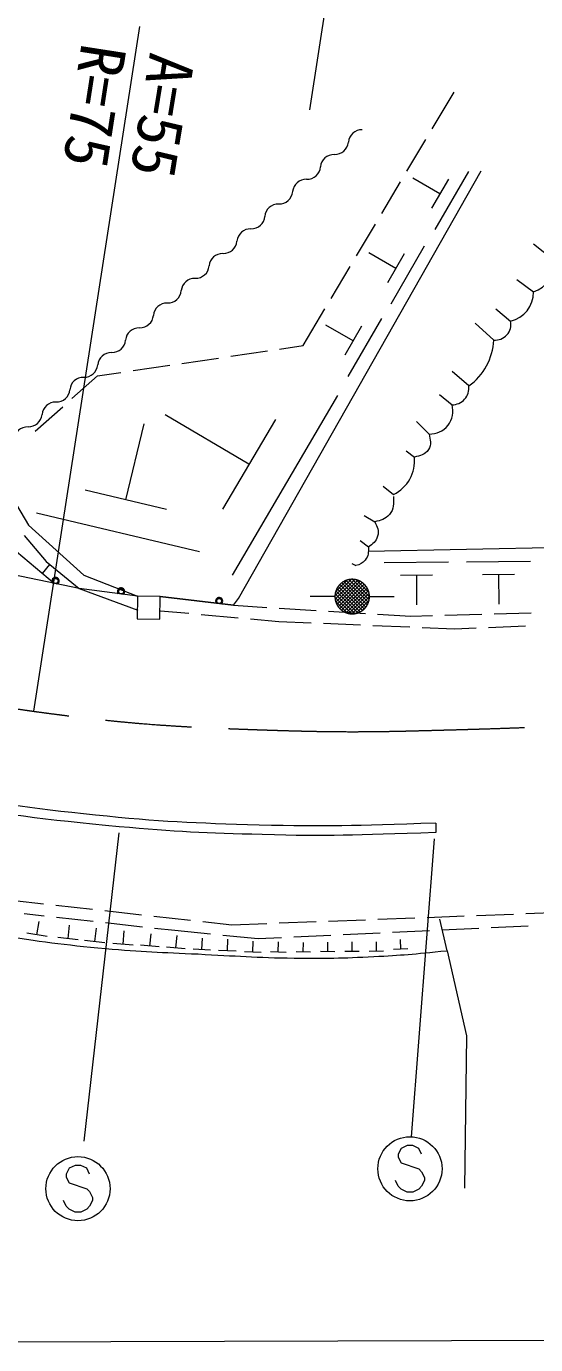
# Model space of a CAD drawing. Units: millimetres, scale not verified. Extents: x 40000 to 680000, y 20000 to 380000.
# Drawn here: x 184621 to 205260, y 231632 to 285056 of the extents above; entities that cross this region are included whole.
import ezdxf
from ezdxf.enums import TextEntityAlignment as Align

# ---------------------------------------------------------------- set-up
doc = ezdxf.new("R2010")
doc.units = ezdxf.units.MM
doc.header["$LTSCALE"] = 1000
doc.linetypes.add('CHAIN', pattern=[18.5, 12, -1.5, 3.5, -1.5])
for name, color, linetype, lineweight in [('M-BGD', 7, 'Continuous', 13), ('M-BMK', 2, 'CHAIN', 13), ('M-BMK-SRVR', 3, 'Continuous', 13), ('M-STR-HTXT', 7, 'Continuous', 13), ('M-STR-STRC', 7, 'Continuous', 13), ('M-STR-STRD', 7, 'Continuous', 13)]:
    doc.layers.add(name, color=color, linetype=linetype, lineweight=lineweight)
doc.styles.add('ＭＳ ゴシック', font='')
doc.styles.get('ＭＳ ゴシック').set_extended_font_data('MS Gothic')

msp = doc.modelspace()

# ---------------------------------------------------------------- linework, layer by layer
at = {"layer": 'M-BGD'}
for p, q in [((201067, 280907), (201953, 282394)), ((200044, 279188), (200811, 280477)), ((193212, 261870), (203057, 279203)), ((201383, 278272), (200285, 278908)), ((202534, 279177), (201173, 276823)), ((199020, 277470), (199788, 278759)), ((201723, 278861), (201043, 277684)), ((197997, 275752), (198764, 277041)), ((205174, 276239), (206020, 275562)), ((199594, 275245), (198496, 275881)), ((199934, 275834), (199254, 274657)), ((200745, 276151), (199385, 273796)), ((196973, 274033), (197741, 275322)), ((204496, 274800), (205174, 274292)), ((195832, 272116), (196718, 273604)), ((203650, 273615), (204242, 273107)), ((199012, 273220), (197652, 270865)), ((202803, 273022), (203565, 272345)), ((197861, 272314), (196763, 272950)), ((198201, 272903), (197521, 271726)), ((194883, 271977), (195832, 272116)), ((190926, 271396), (192410, 271614)), ((192904, 271687), (194389, 271905)), ((186467, 269973), (187504, 270894)), ((187504, 270894), (188452, 271033)), ((188947, 271106), (190431, 271324)), ((202549, 270482), (201872, 271075)), ((197235, 270092), (192961, 262814)), ((201364, 270143), (201872, 269720)), ((184972, 268645), (186093, 269641)), ((193642, 267308), (190248, 269306)), ((188651, 265864), (189390, 268946)), ((194711, 269127), (192574, 265488)), ((200432, 269043), (200940, 268535)), ((179094, 268075), (185764, 262478)), ((200009, 267857), (200348, 267603)), ((183542, 266792), (184710, 264838)), ((190302, 265470), (187000, 266258)), ((199078, 266418), (199501, 266079)), ((191638, 263755), (185034, 265332)), ((198316, 265233), (198739, 264979)), ((184710, 264838), (186951, 262821)), ((184527, 264417), (185417, 263373)), ((198146, 264217), (198485, 263963)), ((198478, 263784), (215243, 264137)), ((202452, 263359), (205051, 263381)), ((186762, 262268), (181706, 263333)), ((185279, 262885), (185578, 263241)), ((185417, 263373), (186762, 262268)), ((197808, 263285), (197977, 263201)), ((199124, 263331), (201723, 263353)), ((203106, 262845), (204405, 262855)), ((203756, 262850), (203765, 261637)), ((186951, 262821), (189124, 261961)), ((197126, 261972), (197801, 262647)), ((197134, 261839), (197934, 262639)), ((197153, 262140), (197633, 262620)), ((197162, 261725), (198048, 262611)), ((197204, 261625), (198147, 262569)), ((197258, 261538), (198235, 262515)), ((198238, 261382), (197260, 262360)), ((197322, 261461), (198312, 262451)), ((198315, 261446), (197325, 262436)), ((197396, 261394), (198379, 262376)), ((198381, 261521), (197400, 262503)), ((198437, 261607), (197485, 262559)), ((198482, 261704), (197582, 262603)), ((198513, 261814), (197692, 262634)), ((198525, 261943), (197821, 262647)), ((198508, 262101), (197980, 262630)), ((198390, 262362), (198240, 262511)), ((199778, 262817), (201078, 262828)), ((200428, 262822), (200437, 261610)), ((186762, 262268), (189134, 261400)), ((190043, 261948), (193018, 261593)), ((193018, 261593), (193212, 261870)), ((197125, 261947), (196125, 261947)), ((197807, 261247), (197126, 261928)), ((197939, 261256), (197135, 262061)), ((198052, 261285), (197163, 262174)), ((198151, 261327), (197206, 262273)), ((197481, 261338), (198435, 262291)), ((197578, 261292), (198480, 262195)), ((197688, 261261), (198512, 262085)), ((197815, 261247), (198525, 261957)), ((197972, 261263), (198510, 261800)), ((198525, 261947), (199525, 261947)), ((190061, 261375), (191211, 261272)), ((193018, 261593), (194365, 261511)), ((194864, 261480), (196361, 261388)), ((196860, 261357), (198358, 261265)), ((197641, 261272), (197150, 261762)), ((198220, 261369), (198404, 261553)), ((203574, 261248), (205073, 261291)), ((191709, 261227), (193203, 261092)), ((193701, 261047), (194851, 260944)), ((194851, 260944), (196164, 260888)), ((196663, 260866), (198162, 260803)), ((198662, 260781), (200160, 260718)), ((198857, 261235), (200204, 261152)), ((200204, 261152), (201075, 261177)), ((201575, 261191), (203074, 261234)), ((203346, 260698), (204845, 260761)), ((200660, 260696), (201973, 260640)), ((201973, 260640), (202847, 260677)), ((184137, 249628), (185313, 249497)), ((184528, 249102), (185346, 249011)), ((185810, 249442), (187300, 249275)), ((185843, 248956), (187334, 248790)), ((187797, 249220), (189288, 249054)), ((189785, 248998), (191276, 248832)), ((200861, 248948), (202360, 249005)), ((202860, 249025), (204359, 249082)), ((204859, 249101), (206276, 249155)), ((185051, 248237), (185139, 248779)), ((186309, 248089), (186374, 248635)), ((187391, 247964), (187458, 248509)), ((187831, 248735), (189321, 248569)), ((189818, 248514), (190636, 248423)), ((190636, 248423), (192080, 248280)), ((191773, 248776), (192948, 248645)), ((192948, 248645), (194366, 248700)), ((194866, 248719), (196365, 248776)), ((196864, 248795), (198363, 248852)), ((198863, 248872), (200362, 248929)), ((201675, 247597), (201383, 248878)), ((201458, 248440), (202956, 248511)), ((203455, 248535), (204954, 248606)), ((185458, 248171), (184644, 248302)), ((186718, 248041), (185899, 248138)), ((187800, 247914), (186981, 248014)), ((188949, 247819), (188127, 247892)), ((188538, 247855), (188587, 248403)), ((189627, 247782), (189672, 248282)), ((190681, 247711), (190726, 248212)), ((191735, 247641), (191757, 248111)), ((192577, 248231), (194021, 248088)), ((192766, 247587), (192788, 248058)), ((193797, 247533), (193819, 247983)), ((194021, 248088), (194965, 248132)), ((194831, 247535), (194843, 247955)), ((195464, 248156), (196963, 248227)), ((195843, 247544), (195854, 247933)), ((196832, 247554), (196843, 247942)), ((197462, 248251), (198960, 248322)), ((197820, 247563), (197821, 247952)), ((198808, 247573), (198805, 247961)), ((199460, 248346), (200958, 248417)), ((199791, 247661), (199777, 248050)), ((190002, 247748), (189252, 247815)), ((191056, 247678), (190305, 247744)), ((192088, 247624), (191382, 247657)), ((193119, 247571), (192413, 247604)), ((194134, 247518), (193460, 247549)), ((195146, 247527), (194516, 247544)), ((196135, 247536), (195552, 247552)), ((197123, 247546), (196540, 247561)), ((198112, 247563), (197529, 247563)), ((199100, 247575), (198517, 247570)), ((200082, 247672), (199500, 247651)), ((201675, 247597), (202464, 244151)), ((202464, 244151), (202380, 237970))]:
    msp.add_line(p, q, dxfattribs=at)
for points in [[(198525, 261947), (198525, 261959), (198525, 261972), (198524, 261984), (198524, 261996), (198523, 262008), (198522, 262021), (198520, 262033), (198519, 262045), (198517, 262057), (198515, 262069), (198512, 262081), (198510, 262093), (198507, 262105), (198505, 262117), (198501, 262129), (198498, 262141), (198495, 262152), (198491, 262164), (198487, 262176), (198483, 262187), (198479, 262199), (198474, 262210), (198469, 262221), (198465, 262233), (198459, 262244), (198454, 262255), (198449, 262266), (198443, 262277), (198437, 262287), (198431, 262298), (198425, 262309), (198418, 262319), (198412, 262329), (198405, 262340), (198398, 262350), (198391, 262360), (198384, 262369), (198376, 262379), (198369, 262389), (198361, 262398), (198353, 262407), (198345, 262417), (198336, 262426), (198328, 262434), (198319, 262443), (198311, 262452), (198302, 262460), (198293, 262468), (198283, 262477), (198274, 262484), (198265, 262492), (198255, 262500), (198245, 262507), (198235, 262515), (198225, 262522), (198215, 262529), (198205, 262535), (198195, 262542), (198184, 262548), (198174, 262554), (198163, 262560), (198152, 262566), (198141, 262572), (198130, 262577), (198119, 262582), (198108, 262588), (198097, 262592), (198086, 262597), (198074, 262601), (198063, 262606), (198051, 262610), (198039, 262614), (198028, 262617), (198016, 262621), (198004, 262624), (197992, 262627), (197980, 262630), (197968, 262632), (197956, 262635), (197944, 262637), (197932, 262639), (197920, 262641), (197908, 262642), (197896, 262644), (197884, 262645), (197871, 262646), (197859, 262646), (197847, 262647), (197835, 262647), (197822, 262647), (197810, 262647), (197798, 262647), (197786, 262646), (197773, 262645), (197761, 262644), (197749, 262643), (197737, 262641), (197725, 262640), (197713, 262638), (197701, 262636), (197688, 262634), (197676, 262631), (197665, 262628), (197653, 262625), (197641, 262622), (197629, 262619), (197617, 262615), (197606, 262612), (197594, 262608), (197583, 262604), (197571, 262599), (197560, 262595), (197548, 262590), (197537, 262585), (197526, 262580), (197515, 262575), (197504, 262569), (197493, 262563), (197483, 262557), (197472, 262551), (197461, 262545), (197451, 262539), (197441, 262532), (197431, 262525), (197420, 262518), (197411, 262511), (197401, 262504), (197391, 262496), (197382, 262488), (197372, 262481), (197363, 262472), (197354, 262464), (197345, 262456), (197336, 262447), (197327, 262439), (197319, 262430), (197310, 262421), (197302, 262412), (197294, 262403), (197286, 262393), (197278, 262384), (197271, 262374), (197263, 262365), (197256, 262355), (197249, 262345), (197242, 262334), (197236, 262324), (197229, 262314), (197223, 262303), (197217, 262293), (197211, 262282), (197205, 262271), (197199, 262260), (197194, 262249), (197189, 262238), (197184, 262227), (197179, 262216), (197174, 262204), (197170, 262193), (197166, 262181), (197162, 262170), (197158, 262158), (197154, 262146), (197151, 262135), (197148, 262123), (197145, 262111), (197142, 262099), (197140, 262087), (197137, 262075), (197135, 262063), (197133, 262051), (197131, 262039), (197130, 262027), (197129, 262014), (197128, 262002), (197127, 261990), (197126, 261978), (197126, 261966), (197125, 261953), (197125, 261941), (197126, 261929), (197126, 261917), (197127, 261904), (197128, 261892), (197129, 261880), (197130, 261868), (197131, 261856), (197133, 261843), (197135, 261831), (197137, 261819), (197140, 261807), (197142, 261795), (197145, 261783), (197148, 261771), (197151, 261760), (197154, 261748), (197158, 261736), (197162, 261724), (197166, 261713), (197170, 261701), (197174, 261690), (197179, 261679), (197184, 261667), (197189, 261656), (197194, 261645), (197199, 261634), (197205, 261623), (197211, 261612), (197217, 261602), (197223, 261591), (197229, 261580), (197236, 261570), (197242, 261560), (197249, 261550), (197256, 261540), (197263, 261530), (197271, 261520), (197278, 261510), (197286, 261501), (197294, 261491), (197302, 261482), (197310, 261473), (197319, 261464), (197327, 261455), (197336, 261447), (197345, 261438), (197354, 261430), (197363, 261422), (197372, 261414), (197382, 261406), (197391, 261398), (197401, 261391), (197411, 261383), (197420, 261376), (197431, 261369), (197441, 261362), (197451, 261356), (197461, 261349), (197472, 261343), (197483, 261337), (197493, 261331), (197504, 261325), (197515, 261320), (197526, 261314), (197537, 261309), (197548, 261304), (197560, 261300), (197571, 261295), (197583, 261291), (197594, 261286), (197606, 261283), (197617, 261279), (197629, 261275), (197641, 261272), (197653, 261269), (197665, 261266), (197676, 261263), (197688, 261261), (197701, 261258), (197713, 261256), (197725, 261254), (197737, 261253), (197749, 261251), (197761, 261250), (197773, 261249), (197786, 261248), (197798, 261248), (197810, 261247), (197822, 261247), (197835, 261247), (197847, 261247), (197859, 261248), (197871, 261249), (197884, 261250), (197896, 261251), (197908, 261252), (197920, 261254), (197932, 261255), (197944, 261257), (197956, 261259), (197968, 261262), (197980, 261264), (197992, 261267), (198004, 261270), (198016, 261274), (198028, 261277), (198039, 261281), (198051, 261284), (198063, 261289), (198074, 261293), (198086, 261297), (198097, 261302), (198108, 261307), (198119, 261312), (198130, 261317), (198141, 261322), (198152, 261328), (198163, 261334), (198174, 261340), (198184, 261346), (198195, 261352), (198205, 261359), (198215, 261366), (198225, 261373), (198235, 261380), (198245, 261387), (198255, 261394), (198265, 261402), (198274, 261410), (198283, 261418), (198293, 261426), (198302, 261434), (198311, 261443), (198319, 261451), (198328, 261460), (198336, 261469), (198345, 261478), (198353, 261487), (198361, 261496), (198369, 261506), (198376, 261515), (198384, 261525), (198391, 261535), (198398, 261545), (198405, 261555), (198412, 261565), (198418, 261575), (198425, 261586), (198431, 261596), (198437, 261607), (198443, 261618), (198449, 261629), (198454, 261639), (198459, 261651), (198465, 261662), (198469, 261673), (198474, 261684), (198479, 261696), (198483, 261707), (198487, 261719), (198491, 261730), (198495, 261742), (198498, 261754), (198501, 261765), (198505, 261777), (198507, 261789), (198510, 261801), (198512, 261813), (198515, 261825), (198517, 261837), (198519, 261849), (198520, 261862), (198522, 261874), (198523, 261886), (198524, 261898), (198524, 261910), (198525, 261923), (198525, 261935)], [(190031, 261029), (190043, 261948), (189124, 261961), (189112, 261041)]]:
    msp.add_lwpolyline(points, close=True, dxfattribs=at)
msp.add_lwpolyline([(193018, 261593), (190043, 261948), (189124, 261961), (186762, 262268)], dxfattribs=at)
for centre in [(185806, 262579), (185806, 262579), (185806, 262579), (185806, 262579), (188459, 262153), (188459, 262153), (188459, 262153), (188459, 262153), (192435, 261769), (192435, 261769), (192435, 261769), (192435, 261769)]:
    msp.add_circle(centre, 100, dxfattribs=at)
for centre, radius, start, end in [((198212, 280319), 544, 88.0326, 175.2382), ((197128, 280409), 544, 268.0326, 355.2382), ((197083, 279316), 544, 88.0326, 175.2382), ((195999, 279406), 544, 268.0326, 355.2382), ((194871, 278403), 544, 268.0326, 355.2382), ((195955, 278313), 544, 88.0326, 175.2382), ((194826, 277309), 544, 88.0326, 175.2382), ((193742, 277400), 544, 268.0326, 355.2382), ((193698, 276306), 544, 88.0326, 175.2382), ((192614, 276396), 544, 268.0326, 355.2382), ((192569, 275303), 544, 88.0326, 175.2382), ((191485, 275393), 544, 268.0326, 355.2382), ((204774, 275475), 1249, 288.6443, 3.9756), ((191440, 274300), 544, 88.0326, 175.2382), ((190357, 274390), 544, 268.0326, 355.2382), ((203983, 274269), 1191, 282.5706, 1.1149), ((190312, 273297), 544, 88.0326, 175.2382), ((189228, 273387), 544, 268.0326, 355.2382), ((203625, 272973), 631, 264.5247, 12.2083), ((189183, 272293), 544, 88.0326, 175.2382), ((188100, 272384), 544, 268.0326, 355.2382), ((201129, 272465), 2439, 305.6066, 357.1725), ((188055, 271290), 544, 88.0326, 175.2382), ((186971, 271380), 544, 268.0326, 355.2382), ((185842, 270377), 544, 268.0326, 355.2382), ((186926, 270287), 544, 88.0326, 175.2382), ((201878, 270396), 676, 269.4213, 7.3117), ((185798, 269284), 544, 88.0326, 175.2382), ((184714, 269374), 544, 268.0326, 355.2382), ((200978, 269463), 929, 267.6539, 16.0316), ((184669, 268280), 544, 88.0326, 175.2382), ((198812, 267460), 1543, 296.5431, 5.3477), ((185806, 262579), 145, 301.5776, 214.372), ((185806, 262579), 116, 283.1283, 232.8213), ((188459, 262153), 145, 306.1844, 218.9788), ((188459, 262153), 116, 287.7351, 237.4281), ((192435, 261769), 145, 306.794, 219.5884), ((192435, 261769), 116, 288.3447, 238.0377)]:
    msp.add_arc(centre, radius, start, end, dxfattribs=at)
for points, knots in [([(200940, 268535), (200996, 268308), (201043, 268113), (200913, 267903), (200781, 267691), (200579, 267651), (200348, 267603)], [0, 0, 0, 0, 1, 1, 1, 2, 2, 2, 2]), ([(199497, 266000), (199506, 265714), (199523, 265493), (199333, 265272), (199164, 265076), (198988, 265030), (198739, 264979)], [0, 0, 0, 0, 1, 1, 1, 2, 2, 2, 2]), ([(198739, 264979), (198840, 264773), (198922, 264615), (198856, 264390), (198795, 264178), (198664, 264084), (198485, 263963)], [0, 0, 0, 0, 1, 1, 1, 2, 2, 2, 2]), ([(198485, 263963), (198481, 263743), (198492, 263587), (198349, 263423), (198238, 263295), (198140, 263252), (197977, 263201)], [0, 0, 0, 0, 1, 1, 1, 2, 2, 2, 2]), ([(174904, 250016), (176821, 249551), (177331, 249431), (178897, 249100), (180676, 248723), (181675, 248518), (183472, 248235), (185168, 247967), (186123, 247844), (187833, 247685), (189294, 247550), (190118, 247536), (191584, 247463), (193101, 247387), (193950, 247315), (195469, 247297), (196731, 247282), (197440, 247294), (198701, 247359), (199865, 247419), (200255, 247456), (201675, 247597)], [0, 0, 0, 0, 1, 1, 1, 2, 2, 2, 3, 3, 3, 4, 4, 4, 5, 5, 5, 6, 6, 6, 7, 7, 7, 7])]:
    msp.add_open_spline(points, degree=3, knots=knots, dxfattribs=at)
at = {"layer": 'M-BMK'}
msp.add_open_spline([(174635, 259693), (176829, 259032), (177447, 258857), (179274, 258415), (181527, 257869), (182801, 257586), (185099, 257274), (188587, 256801), (190564, 256668), (194082, 256550), (196567, 256466), (197962, 256446), (200447, 256511), (204560, 256618), (206865, 256693), (210969, 256985), (213267, 257148), (214551, 257285), (216845, 257496), (220122, 257797), (221160, 257912), (225228, 258339)], degree=3, knots=[0, 0, 0, 0, 1, 1, 1, 2, 2, 2, 3, 3, 3, 4, 4, 4, 5, 5, 5, 6, 6, 6, 7, 7, 7, 7], dxfattribs=at)
at = {"layer": 'M-BMK-SRVR'}
msp.add_line((184924, 257309), (189226, 285052), dxfattribs=at)
at = {"layer": 'M-STR-HTXT'}
for p, q in [((198184, 295348), (196099, 281671)), ((388798, 232382), (152500, 231632))]:
    msp.add_line(p, q, dxfattribs=at)
at = {"layer": 'M-STR-STRC'}
for p, q in [((186959, 239882), (188386, 252378)), ((200232, 240058), (201155, 252128)), ((199811, 239587), (199693, 239350)), ((199693, 239350), (199693, 239232)), ((200047, 239705), (199811, 239587)), ((200284, 239705), (200047, 239705)), ((200520, 239587), (200284, 239705)), ((200638, 239350), (200520, 239587)), ((186594, 238897), (186358, 238779)), ((186831, 238897), (186594, 238897)), ((187067, 238779), (186831, 238897)), ((199693, 239232), (199811, 238996)), ((199811, 238996), (200520, 238759)), ((186358, 238779), (186240, 238543)), ((186240, 238543), (186240, 238424)), ((186240, 238424), (186358, 238188)), ((187185, 238543), (187067, 238779)), ((199693, 238050), (199575, 238287)), ((200520, 238759), (200638, 238641)), ((200638, 238641), (200756, 238405)), ((200756, 238287), (200638, 238050)), ((200756, 238405), (200756, 238287)), ((186358, 238188), (187067, 237952)), ((187067, 237952), (187185, 237834)), ((187185, 237834), (187303, 237597)), ((199811, 237932), (199693, 238050)), ((200047, 237814), (199811, 237932)), ((200284, 237814), (200047, 237814)), ((200520, 237932), (200284, 237814)), ((200638, 238050), (200520, 237932)), ((186240, 237243), (186121, 237479)), ((186358, 237124), (186240, 237243)), ((187185, 237243), (187067, 237124)), ((187303, 237479), (187185, 237243)), ((187303, 237597), (187303, 237479)), ((186594, 237006), (186358, 237124)), ((186831, 237006), (186594, 237006)), ((187067, 237124), (186831, 237006))]:
    msp.add_line(p, q, dxfattribs=at)
for centre in [(200165, 238759), (186712, 237952)]:
    msp.add_circle(centre, 1300, dxfattribs=at)
at = {"layer": 'M-STR-STRD'}
for points in [[(201211, 252383), (197855, 252272), (196924, 252227), (194178, 252301), (191912, 252362), (190641, 252409), (188384, 252621), (185351, 252906), (183645, 253102), (180663, 253724), (178115, 254256), (177220, 254504), (174214, 255405)], [(201218, 252771), (197807, 252653), (196854, 252613), (194058, 252688), (191465, 252757), (190009, 252824), (187428, 253090), (184725, 253367), (183209, 253574), (180547, 254121), (178090, 254627), (177238, 254865), (174324, 255710)]]:
    msp.add_open_spline(points, degree=3, knots=[0, 0, 0, 0, 1, 1, 1, 2, 2, 2, 3, 3, 3, 4, 4, 4, 4], dxfattribs=at)
msp.add_open_spline([(201218, 252771), (201214, 252577), (201214, 252577), (201211, 252383)], degree=3, dxfattribs=at)

# ---------------------------------------------------------------- texts
at = {"layer": 'M-BMK-SRVR', "style": 'ＭＳ ゴシック'}
for s, rotation, p in [('R=75', 261.186, (187774, 284288)), ('A=55', 260.696, (190543, 283894))]:
    msp.add_text(s, height=1833, rotation=rotation, dxfattribs=at).set_placement(p, align=Align.MIDDLE_LEFT)

doc.saveas('drawing.dxf')
